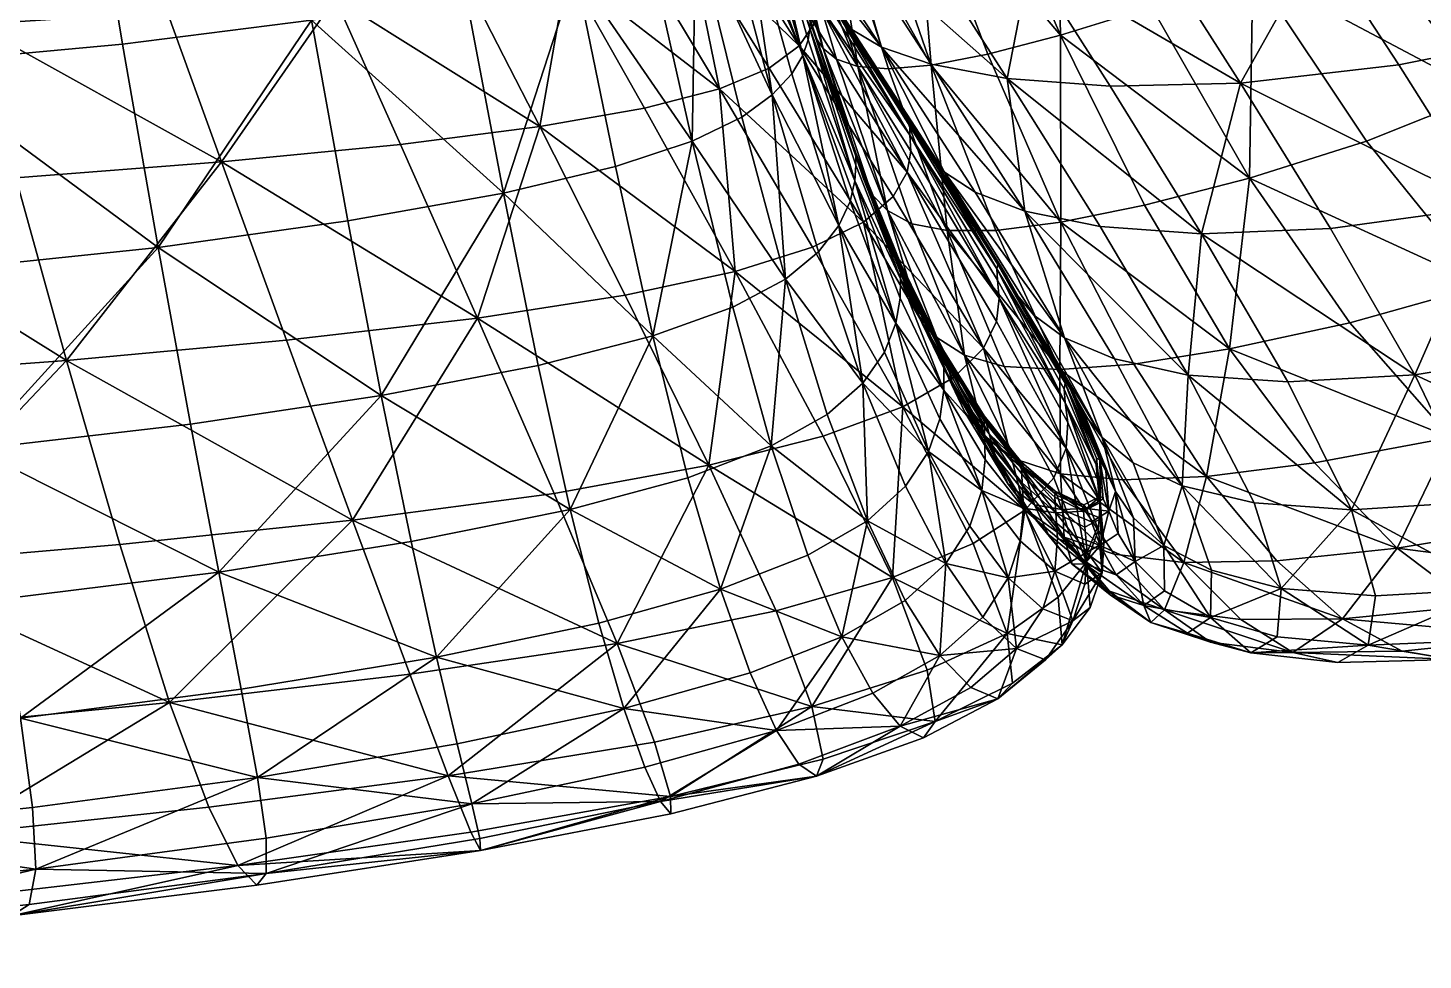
# Model space of a CAD drawing. Header units: millimetres. Extents: x -7995 to 5903, y -544 to 668.
# Drawn here: x 1550.1 to 1864.8, y -532.1 to -321.9 of the extents above; entities that cross this region are included whole.
import ezdxf

# ---------------------------------------------------------------- set-up
doc = ezdxf.new("R2010")
doc.units = ezdxf.units.MM
doc.layers.get('0').update_dxf_attribs({"true_color": 0x57e1c6})

msp = doc.modelspace()

# ---------------------------------------------------------------- meshes
at = {"color": 121, "true_color": 0xa6e5e5}
mesh = msp.add_polyface(dxfattribs=at)
corners = [(1750.13, -284.62, 447.14), (1764.29, -280.04, 459.11), (1745.91, -232.14, 461.85), (1724.26, -240.3, 442.75), (1739.11, -287.63, 437.66), (1753.84, -330.25, 427.01), (1766.61, -327.8, 437.16), (1737.29, -330.59, 411.34), (1744.23, -331.11, 418.78), (1730.82, -289.3, 429.66), (1741.4, -286.6, 22.27), (1752.86, -304.98, 29.23), (1735.66, -302, 33.33), (1757.89, -276.81, 17.11), (1764.64, -287.97, 20.72), (1734.63, -275.89, 18.72), (1776.18, -306.65, 28.09), (1752.23, -268.42, 16.82), (1754.22, -271.02, 16.16), (1730.58, -270.57, 17.45), (1728.43, -268.35, 17.42), (1771.01, -333.28, 40.74), (1753.87, -330.04, 44.14), (1749.44, -265.83, 19.69), (1749.43, -264.81, 21.67), (1777.31, -263.73, 27.13), (1752.31, -263.38, 23.83), (1750.51, -266.86, 18.04), (1778.89, -265.12, 21.9), (1727.41, -266.96, 17.56), (1725.44, -264.29, 19.17), (1728.73, -262.11, 20.89), (1751.34, -346.56, 81.25), (1750.11, -344.33, 84.52), (1729.8, -312.85, 72.62), (1730.89, -315.15, 69.19), (1749.39, -343.45, 85.79), (1729.13, -311.67, 73.74), (1749.08, -344.01, 84.94), (1728.77, -311.78, 72.54), (1749.07, -346.06, 81.89), (1728.61, -313.36, 69), (1756.89, -354.39, 70.02), (1753.18, -350.09, 76.07), (1732.49, -318.4, 63.5), (1735.96, -322.22, 56.66), (1742.64, -326.22, 49.83), (1775.02, -363.19, 59.43), (1749.26, -349.67, 76.52), (1728.55, -316.58, 63.11), (1748.41, -354.43, 69.67), (1732.52, -328.9, 403.57), (1743.99, -363.1, 387.95), (1729.5, -326.55, 396.07)]
mesh.append_faces([[corners[k] for k in face] for face in [(0, 1, 2), (3, 4, 0), (5, 6, 0), (0, 4, 5), (7, 8, 9), (5, 4, 9), (9, 8, 5), (10, 11, 12), (13, 14, 10), (10, 15, 13), (16, 11, 10), (10, 14, 16), (17, 18, 19), (19, 20, 17), (13, 15, 19), (19, 18, 13), (12, 11, 21), (21, 22, 12), (23, 24, 25), (25, 24, 26), (17, 27, 28), (28, 27, 23), (23, 27, 29), (17, 20, 29), (29, 27, 17), (26, 24, 30), (30, 31, 26), (30, 24, 23), (32, 33, 34), (34, 35, 32), (36, 37, 34), (34, 33, 36), (36, 38, 39), (39, 37, 36), (40, 41, 39), (39, 38, 40), (42, 43, 44), (44, 45, 42), (32, 35, 44), (44, 43, 32), (12, 22, 46), (46, 22, 47), (42, 45, 46), (40, 48, 49), (49, 41, 40), (49, 48, 50), (7, 51, 52), (52, 51, 53)]], dxfattribs={"vtx2": -1, "color": 121})
mesh = msp.add_polyface(dxfattribs=at)
corners = [(1872.22, -286.69, 528.49), (1891.56, -272.83, 546.25), (1860.21, -232.17, 543.03), (1925.13, -308.73, 541.65), (1822.08, -272.03, 26.01), (1817.82, -265.41, 25.78), (1858.32, -258.02, 38.74), (1863.13, -264.91, 38.25), (1841.41, -302.7, 37.43), (1829.46, -283.88, 29.51), (1871.05, -276.88, 41.33), (1883.45, -295.37, 49.27), (1907.88, -254.37, 55.86), (1916.41, -266.24, 58.39), (1929.32, -284.12, 66.22), (1815.22, -262.3, 27.67), (1783.21, -269.52, 18.6), (1805.67, -306.18, 30.6), (1793.99, -287.32, 22.89), (1859.37, -330.22, 50.93), (1823.6, -334.31, 43.47), (1879.6, -362.21, 69.84), (1843.97, -367.15, 61.46), (1814.85, -368.3, 57.4), (1794.2, -335.02, 40.29), (1862.98, -400.15, 84.55), (1811.83, -400.19, 78.03), (1791.96, -366.64, 56.95), (1778.89, -265.12, 21.9), (1812.83, -260.97, 30.52), (1849.93, -298.75, 508.4), (1878.84, -336.77, 499.02), (1903.93, -323.89, 521.5), (1826.45, -308.95, 487.59), (1852.04, -347.39, 475.99), (1878.35, -380, 456.74), (1908.85, -369.02, 481.46), (1822.43, -255.94, 510.28), (1801.84, -265.61, 492.09), (1842.35, -244.77, 527.73), (1781.99, -273.67, 474.56), (1803.55, -317.23, 467.7), (1821.14, -394.25, 413.77), (1848.26, -388.38, 433.58), (1825.7, -355.75, 454.17), (1802, -361.85, 435.33), (1783.02, -323.53, 450.35), (1901.67, -321.82, 63.36)]
mesh.append_faces([[corners[k] for k in face] for face in [(0, 1, 2), (3, 1, 0), (4, 5, 6), (6, 7, 4), (8, 9, 10), (10, 11, 8), (4, 7, 10), (10, 9, 4), (12, 13, 10), (10, 7, 12), (14, 11, 10), (15, 5, 16), (16, 5, 4), (8, 17, 18), (18, 9, 8), (4, 9, 18), (8, 19, 20), (20, 17, 8), (21, 22, 20), (20, 19, 21), (23, 24, 20), (20, 22, 23), (23, 22, 25), (25, 22, 21), (26, 27, 23), (28, 29, 15), (0, 30, 31), (31, 32, 0), (33, 34, 31), (31, 30, 33), (35, 36, 31), (31, 34, 35), (33, 30, 37), (37, 38, 33), (0, 39, 37), (37, 30, 0), (33, 38, 40), (40, 41, 33), (42, 43, 44), (44, 45, 42), (35, 34, 44), (44, 43, 35), (33, 41, 44), (44, 34, 33), (46, 45, 44), (44, 41, 46), (8, 11, 47), (47, 19, 8), (21, 19, 47)]], dxfattribs={"vtx2": -1, "color": 121})
mesh = msp.add_polyface(dxfattribs=at)
corners = [(1699.22, -301.81, 31.12), (1688.12, -305.66, 25.9), (1677.01, -286.79, 20.34), (1688.01, -283.48, 25.21), (1671.75, -309.05, 22.1), (1660.95, -289.55, 16.99), (1655.25, -278.7, 14.42), (1619.41, -315.16, 17.14), (1610.27, -294.38, 13.13), (1638.98, -292.01, 14.73), (1649.16, -312.16, 19.31), (1605.35, -282.78, 11.11), (1633.54, -280.77, 12.44), (1639.76, -264.5, 454.42), (1605.28, -269.45, 461.47), (1614.07, -320.13, 454.11), (1648.9, -314.44, 447.21), (1657.4, -359.12, 433.64), (1622.3, -365.41, 440.14), (1672.4, -430.52, 387.39), (1665.24, -398, 413.71), (1629.83, -404.79, 419.52), (1579.49, -371.39, 446.11), (1673.63, -309.18, 440.75), (1682.67, -353.12, 427.66), (1699.96, -347.42, 421.87), (1690.26, -304.36, 434.45), (1679.97, -256.22, 441.23), (1691.1, -391.35, 408.45), (1700.78, -300.01, 428), (1665.55, -344.15, 26.81), (1634.12, -348.15, 23.63), (1689.17, -340.01, 30.53), (1709.61, -376.85, 43.24), (1684.84, -382.2, 38.49), (1651.54, -387.37, 34.19), (1706.08, -335.65, 35.1), (1703.71, -420.54, 55.64), (1668.81, -426.89, 50.41), (1593.8, -352.09, 20.7), (1608.47, -392.34, 30.16), (1623.36, -432.91, 45.48)]
mesh.append_faces([[corners[k] for k in face] for face in [(0, 1, 2), (2, 3, 0), (4, 5, 2), (2, 1, 4), (2, 5, 6), (7, 8, 9), (9, 10, 7), (11, 12, 9), (9, 8, 11), (6, 5, 9), (9, 12, 6), (4, 10, 9), (9, 5, 4), (13, 14, 15), (15, 16, 13), (17, 16, 15), (15, 18, 17), (19, 20, 21), (17, 18, 21), (21, 20, 17), (21, 18, 22), (13, 16, 23), (17, 24, 23), (23, 16, 17), (25, 26, 23), (23, 24, 25), (23, 26, 27), (28, 20, 19), (25, 24, 28), (17, 20, 28), (28, 24, 17), (27, 26, 29), (7, 10, 30), (30, 31, 7), (4, 32, 30), (30, 10, 4), (33, 34, 30), (30, 32, 33), (35, 31, 30), (30, 34, 35), (4, 1, 36), (36, 32, 4), (35, 34, 37), (37, 38, 35), (7, 31, 39), (35, 40, 39), (39, 31, 35), (41, 40, 35)]], dxfattribs={"vtx2": -1, "color": 121})
mesh = msp.add_polyface(dxfattribs=at)
corners = [(1821.14, -394.25, 413.77), (1802, -361.85, 435.33), (1783.11, -365.72, 421.22), (1783.02, -323.53, 450.35), (1766.61, -327.8, 437.16), (1753.84, -330.25, 427.01), (1768.45, -367.56, 410.63), (1782.88, -398.95, 388.34), (1764.29, -280.04, 459.11), (1750.13, -284.62, 447.14), (1757.43, -367.6, 402.37), (1783.21, -269.52, 18.6), (1781.01, -266.63, 19.84), (1815.22, -262.3, 27.67), (1822.08, -272.03, 26.01), (1787.02, -275.76, 19.25), (1757.89, -276.81, 17.11), (1754.22, -271.02, 16.16), (1752.23, -268.42, 16.82), (1776.18, -306.65, 28.09), (1764.64, -287.97, 20.72), (1793.99, -287.32, 22.89), (1805.67, -306.18, 30.6), (1823.6, -334.31, 43.47), (1794.2, -335.02, 40.29), (1775.02, -363.19, 59.43), (1791.96, -366.64, 56.95), (1811.83, -400.19, 78.03), (1771.01, -333.28, 40.74), (1752.86, -304.98, 29.23), (1814.85, -368.3, 57.4), (1753.87, -330.04, 44.14), (1810.99, -260.6, 33.82), (1777.45, -264.36, 24.43), (1777.31, -263.73, 27.13), (1749.44, -265.83, 19.69), (1752.31, -263.38, 23.83), (1779.08, -262.62, 29.65), (1778.89, -265.12, 21.9), (1803.55, -317.23, 467.7), (1781.99, -273.67, 474.56), (1769.66, -375.79, 100.3), (1768.91, -375.21, 101.65), (1749.39, -343.45, 85.79), (1751.34, -346.56, 81.25), (1771.01, -378, 97.29), (1768.66, -376.22, 101.17), (1768.8, -378.77, 98.68), (1749.07, -346.06, 81.89), (1756.89, -354.39, 70.02), (1763.75, -358.93, 64.13), (1783.97, -391.82, 82.97), (1776.99, -386.69, 87.72), (1773.06, -381.86, 92.8), (1769.23, -382.84, 94)]
mesh.append_faces([[corners[k] for k in face] for face in [(0, 1, 2), (3, 4, 2), (2, 1, 3), (5, 6, 2), (2, 4, 5), (2, 6, 7), (3, 8, 9), (9, 4, 3), (7, 6, 10), (11, 12, 13), (14, 15, 11), (16, 17, 11), (11, 15, 16), (18, 12, 11), (11, 17, 18), (19, 20, 21), (21, 22, 19), (16, 15, 21), (21, 20, 16), (21, 15, 14), (19, 22, 23), (23, 24, 19), (25, 26, 27), (19, 24, 28), (28, 29, 19), (30, 26, 28), (28, 24, 30), (25, 31, 28), (28, 26, 25), (32, 33, 34), (34, 33, 35), (36, 37, 34), (13, 12, 38), (38, 12, 18), (35, 33, 38), (38, 33, 32), (3, 39, 40), (40, 8, 3), (41, 42, 43), (44, 45, 41), (46, 47, 48), (43, 42, 46), (49, 50, 51), (51, 52, 49), (51, 50, 25), (53, 45, 44), (49, 52, 53), (48, 47, 54)]], dxfattribs={"vtx2": -1, "color": 121})
mesh = msp.add_polyface(dxfattribs=at)
corners = [(1563.02, -274.18, 467.85), (1571.47, -325.54, 460.41), (1614.07, -320.13, 454.11), (1605.28, -269.45, 461.47), (1579.49, -371.39, 446.11), (1622.3, -365.41, 440.14), (1465.09, -279.94, 474.43), (1472.2, -332.72, 466.93), (1523.41, -329.97, 465.03), (1515.46, -277.92, 472.52), (1479.16, -380.01, 452.31), (1531.07, -376.45, 450.51), (1538.06, -416.89, 428.89), (1586.8, -411.25, 424.91), (1485.52, -421.22, 430.49), (1629.83, -404.79, 419.52), (1568.15, -279.37, 9.62), (1569.86, -284.96, 10.02), (1529.03, -286.98, 9.19), (1619.41, -315.16, 17.14), (1581.56, -318.25, 15.19), (1573.96, -296.9, 11.76), (1610.27, -294.38, 13.13), (1537.98, -321.09, 13.53), (1532.16, -299.22, 10.65), (1605.35, -282.78, 11.11), (1486.99, -301.01, 9.85), (1491.02, -323.36, 12.24), (1443.04, -324.74, 11.39), (1439.25, -289.17, 8.42), (1484.84, -288.5, 8.65), (1483.96, -282.63, 8.45), (1497.53, -358.73, 16), (1547.36, -355.72, 18.11), (1558.82, -396.9, 26.56), (1505.74, -400.81, 23.53), (1452.43, -403.85, 21.25), (1447.07, -360.87, 14.48), (1593.8, -352.09, 20.7), (1608.47, -392.34, 30.16), (1623.36, -432.91, 45.48), (1514.89, -443.25, 37.22)]
mesh.append_faces([[corners[k] for k in face] for face in [(0, 1, 2), (2, 3, 0), (4, 5, 2), (2, 1, 4), (6, 7, 8), (8, 9, 6), (10, 11, 8), (8, 7, 10), (4, 1, 8), (8, 11, 4), (0, 9, 8), (8, 1, 0), (4, 11, 12), (12, 13, 4), (10, 14, 12), (12, 11, 10), (4, 13, 15), (16, 17, 18), (19, 20, 21), (21, 22, 19), (23, 24, 21), (21, 20, 23), (18, 17, 21), (21, 24, 18), (25, 22, 21), (21, 17, 25), (26, 27, 28), (29, 30, 26), (18, 24, 26), (26, 30, 18), (23, 27, 26), (26, 24, 23), (18, 30, 31), (31, 30, 29), (28, 27, 32), (23, 33, 32), (32, 27, 23), (34, 35, 32), (32, 33, 34), (36, 37, 32), (32, 35, 36), (38, 20, 19), (34, 33, 38), (38, 39, 34), (23, 20, 38), (38, 33, 23), (34, 39, 40), (41, 35, 34)]], dxfattribs={"vtx2": -1, "color": 121})
mesh = msp.add_polyface(dxfattribs=at)
corners = [(1730.82, -289.3, 429.66), (1724.85, -289.84, 422.15), (1737.29, -330.59, 411.34), (1735.66, -302, 33.33), (1724.25, -283.99, 26.78), (1741.4, -286.6, 22.27), (1717.99, -336.98, 409.64), (1707.17, -296.13, 421.1), (1700.78, -300.01, 428), (1713.33, -288.52, 60.59), (1730.89, -315.15, 69.19), (1729.8, -312.85, 72.62), (1712.38, -286.19, 64.06), (1711.77, -284.8, 65.04), (1729.13, -311.67, 73.74), (1711.11, -285.83, 59.7), (1711.38, -284.59, 63.57), (1728.77, -311.78, 72.54), (1728.61, -313.36, 69), (1726.53, -320.02, 379.98), (1726.62, -320.49, 381.08), (1716.08, -285.4, 390.27), (1716.05, -285.08, 389.11), (1726.98, -321.84, 384.22), (1716.3, -286.18, 393.62), (1726.46, -322.02, 383.95), (1726.54, -320.51, 380.94), (1716.04, -285.3, 390.15), (1715.86, -286.15, 393.4), (1714.74, -291.56, 54.57), (1732.49, -318.4, 63.5), (1717.99, -295.01, 47.21), (1742.64, -326.22, 49.83), (1724.5, -298.58, 39.73), (1713.19, -280.9, 33.51), (1706.79, -277.6, 41.26), (1703.65, -274.36, 48.79), (1699.22, -301.81, 31.12), (1688.01, -283.48, 25.21), (1694.8, -279.4, 32.06), (1705.98, -297.32, 38.15), (1709.5, -292.77, 45.95), (1724.08, -325.9, 48.07), (1728.55, -316.58, 63.11), (1710.84, -288.75, 53.48), (1727.43, -320.93, 55.81), (1715.33, -287.71, 398.86), (1714, -289.93, 405.79), (1724.94, -328.08, 395.47), (1711.43, -292.75, 413.45), (1720.8, -289.49, 414.1), (1718.28, -288.54, 406.22), (1729.5, -326.55, 396.07), (1727.8, -324.03, 389.42), (1716.91, -287.34, 399.16)]
mesh.append_faces([[corners[k] for k in face] for face in [(0, 1, 2), (3, 4, 5), (6, 7, 8), (9, 10, 11), (11, 12, 9), (13, 12, 11), (11, 14, 13), (15, 16, 17), (17, 18, 15), (13, 14, 17), (17, 16, 13), (19, 20, 21), (21, 22, 19), (23, 24, 21), (21, 20, 23), (25, 26, 27), (27, 28, 25), (19, 22, 27), (27, 26, 19), (9, 29, 30), (30, 10, 9), (30, 29, 31), (32, 33, 3), (31, 33, 32), (3, 33, 34), (34, 4, 3), (31, 35, 34), (34, 33, 31), (36, 29, 9), (31, 29, 36), (37, 38, 39), (39, 40, 37), (41, 40, 39), (37, 40, 42), (42, 40, 41), (15, 18, 43), (43, 44, 15), (41, 44, 43), (43, 45, 41), (46, 47, 48), (25, 28, 46), (49, 7, 6), (48, 47, 49), (50, 51, 52), (2, 1, 50), (23, 53, 54), (54, 24, 23), (52, 51, 54)]], dxfattribs={"vtx2": -1, "color": 121})
mesh = msp.add_polyface(dxfattribs=at)
corners = [(1691.1, -391.35, 408.45), (1709.12, -384.87, 403.42), (1699.96, -347.42, 421.87), (1717.99, -336.98, 409.64), (1711.12, -342.04, 415.97), (1720.99, -378.55, 398.31), (1728.41, -372.42, 392.8), (1700.78, -300.01, 428), (1690.26, -304.36, 434.45), (1699.22, -301.81, 31.12), (1717.35, -330.97, 40.85), (1706.08, -335.65, 35.1), (1688.12, -305.66, 25.9), (1738.58, -365.69, 54.9), (1727.11, -371.34, 48.65), (1709.61, -376.85, 43.24), (1689.17, -340.01, 30.53), (1726.98, -321.84, 384.22), (1726.62, -320.49, 381.08), (1737.01, -350.67, 367.54), (1737.5, -352.57, 370.39), (1726.53, -320.02, 379.98), (1736.86, -350.05, 366.52), (1726.54, -320.51, 380.94), (1736.86, -350.77, 367.34), (1726.46, -322.02, 383.95), (1736.85, -352.87, 370), (1717.99, -295.01, 47.21), (1735.96, -322.22, 56.66), (1732.49, -318.4, 63.5), (1742.64, -326.22, 49.83), (1724.08, -325.9, 48.07), (1709.5, -292.77, 45.95), (1727.43, -320.93, 55.81), (1748.41, -354.43, 69.67), (1728.55, -316.58, 63.11), (1733.06, -366.47, 386.56), (1738.43, -402, 370.39), (1724.94, -328.08, 395.47), (1722.41, -332.27, 402.58), (1735.59, -361.03, 380.26), (1726.1, -324.6, 389.03), (1736.64, -356.39, 374.52), (1715.33, -287.71, 398.86), (1711.43, -292.75, 413.45), (1729.5, -326.55, 396.07), (1732.52, -328.9, 403.57), (1720.8, -289.49, 414.1), (1737.29, -330.59, 411.34), (1716.91, -287.34, 399.16), (1727.8, -324.03, 389.42), (1738.5, -355.71, 375.06)]
mesh.append_faces([[corners[k] for k in face] for face in [(0, 1, 2), (3, 4, 5), (5, 6, 3), (2, 1, 5), (5, 4, 2), (2, 4, 7), (7, 8, 2), (7, 4, 3), (9, 10, 11), (11, 12, 9), (13, 14, 11), (11, 10, 13), (15, 16, 11), (11, 14, 15), (17, 18, 19), (19, 20, 17), (21, 22, 19), (19, 18, 21), (21, 23, 24), (24, 22, 21), (25, 26, 24), (24, 23, 25), (27, 28, 29), (30, 28, 27), (31, 10, 9), (32, 33, 31), (31, 33, 34), (13, 10, 31), (34, 33, 35), (36, 6, 37), (38, 39, 36), (36, 40, 38), (3, 6, 36), (36, 39, 3), (25, 41, 42), (42, 26, 25), (38, 40, 42), (42, 41, 38), (38, 41, 43), (43, 41, 25), (3, 39, 44), (44, 39, 38), (45, 46, 47), (47, 46, 48), (49, 50, 45), (45, 50, 51), (17, 20, 51), (51, 50, 17)]], dxfattribs={"vtx2": -1, "color": 121})
mesh = msp.add_polyface(dxfattribs=at)
corners = [(1757.43, -367.6, 402.37), (1749.47, -366.04, 395.21), (1761.35, -395.72, 373.52), (1753.84, -330.25, 427.01), (1744.23, -331.11, 418.78), (1768.45, -367.56, 410.63), (1737.29, -330.59, 411.34), (1747.46, -407.32, 67.23), (1727.11, -371.34, 48.65), (1738.58, -365.69, 54.9), (1749.39, -343.45, 85.79), (1750.11, -344.33, 84.52), (1769.66, -375.79, 100.3), (1751.34, -346.56, 81.25), (1749.07, -346.06, 81.89), (1749.08, -344.01, 84.94), (1768.66, -376.22, 101.17), (1747.75, -378.12, 351.73), (1747.15, -375.74, 349.27), (1756.91, -395.5, 325.87), (1746.93, -374.98, 348.35), (1746.92, -375.88, 349.01), (1756.62, -395.64, 325.61), (1737.5, -352.57, 370.39), (1737.01, -350.67, 367.54), (1736.86, -350.05, 366.52), (1746.96, -378.47, 351.24), (1736.86, -350.77, 367.34), (1736.85, -352.87, 370), (1753.18, -350.09, 76.07), (1773.06, -381.86, 92.8), (1756.89, -354.39, 70.02), (1775.02, -363.19, 59.43), (1763.75, -358.93, 64.13), (1742.64, -326.22, 49.83), (1748.41, -354.43, 69.67), (1745.26, -359.91, 62.18), (1724.08, -325.9, 48.07), (1749.26, -349.67, 76.52), (1769.23, -382.84, 94), (1768.63, -388.08, 87.82), (1765.69, -394.14, 80.84), (1745.91, -388.45, 359.9), (1735.59, -361.03, 380.26), (1733.06, -366.47, 386.56), (1736.64, -356.39, 374.52), (1746.87, -382.81, 355.06), (1748.91, -382.1, 355.73), (1738.5, -355.71, 375.06), (1751.18, -386.88, 360.93), (1740.5, -359.44, 381.08), (1729.5, -326.55, 396.07), (1743.99, -363.1, 387.95), (1755.14, -391.68, 366.97)]
mesh.append_faces([[corners[k] for k in face] for face in [(0, 1, 2), (3, 4, 0), (0, 5, 3), (6, 1, 0), (0, 4, 6), (7, 8, 9), (10, 11, 12), (12, 11, 13), (14, 15, 16), (16, 15, 10), (17, 18, 19), (19, 18, 20), (20, 21, 22), (17, 23, 24), (24, 18, 17), (20, 18, 24), (24, 25, 20), (26, 21, 27), (27, 28, 26), (20, 25, 27), (27, 21, 20), (13, 29, 30), (30, 29, 31), (32, 33, 34), (34, 33, 31), (35, 36, 37), (37, 36, 9), (35, 38, 39), (39, 40, 35), (39, 38, 14), (9, 36, 41), (35, 40, 41), (41, 36, 35), (42, 43, 44), (26, 28, 45), (45, 46, 26), (42, 46, 45), (45, 43, 42), (17, 47, 48), (48, 23, 17), (49, 50, 48), (48, 47, 49), (48, 50, 51), (2, 1, 52), (52, 1, 6), (51, 50, 52), (49, 53, 52), (52, 50, 49)]], dxfattribs={"vtx2": -1, "color": 121})
mesh = msp.add_polyface(dxfattribs=at)
corners = [(1738.43, -402, 370.39), (1730.43, -409.06, 374.89), (1739.46, -433.07, 345.61), (1748.05, -425.28, 342.25), (1717.8, -416.17, 379.03), (1709.12, -384.87, 403.42), (1691.1, -391.35, 408.45), (1698.97, -423.33, 383.09), (1728.41, -372.42, 392.8), (1720.99, -378.55, 398.31), (1747.46, -407.32, 67.23), (1759.07, -400.67, 73.75), (1774.98, -430.63, 97.89), (1745.13, -445.81, 85.43), (1729.47, -413.98, 61.22), (1709.61, -376.85, 43.24), (1727.11, -371.34, 48.65), (1738.58, -365.69, 54.9), (1703.71, -420.54, 55.64), (1684.84, -382.2, 38.49), (1756.91, -395.5, 325.87), (1757.62, -398.28, 327.85), (1747.75, -378.12, 351.73), (1746.93, -374.98, 348.35), (1756.63, -394.61, 325.12), (1765.8, -409.41, 298), (1766.95, -413.45, 299.97), (1746.96, -378.47, 351.24), (1756.71, -398.62, 327.35), (1756.62, -395.64, 325.61), (1746.92, -375.88, 349.01), (1765.92, -413.8, 299.57), (1765.69, -394.14, 80.84), (1746.87, -382.81, 355.06), (1756.73, -403.59, 330.35), (1745.91, -388.45, 359.9), (1755.85, -410.03, 334.15), (1765.25, -426.24, 304.3), (1753.24, -417.43, 338.28), (1743.34, -394.99, 365.2), (1733.06, -366.47, 386.56), (1743.99, -363.1, 387.95), (1755.14, -391.68, 366.97), (1761.35, -395.72, 373.52), (1765.91, -414.23, 340.35), (1751.18, -386.88, 360.93), (1761.47, -408.52, 335.29), (1758.93, -402.91, 331.06), (1748.91, -382.1, 355.73)]
mesh.append_faces([[corners[k] for k in face] for face in [(0, 1, 2), (2, 3, 0), (2, 1, 4), (4, 5, 6), (6, 7, 4), (0, 8, 9), (9, 1, 0), (4, 1, 9), (9, 5, 4), (10, 11, 12), (13, 14, 10), (15, 16, 10), (10, 14, 15), (17, 11, 10), (15, 14, 18), (18, 19, 15), (20, 21, 22), (23, 24, 20), (20, 24, 25), (26, 21, 20), (27, 28, 29), (29, 30, 27), (29, 28, 31), (25, 24, 29), (29, 24, 23), (32, 11, 17), (27, 33, 34), (34, 28, 27), (35, 36, 34), (34, 33, 35), (34, 36, 37), (31, 28, 34), (0, 3, 38), (38, 39, 0), (37, 36, 38), (35, 39, 38), (38, 36, 35), (0, 39, 40), (40, 39, 35), (41, 42, 43), (43, 42, 44), (45, 46, 44), (44, 42, 45), (22, 21, 47), (47, 48, 22), (47, 21, 26), (45, 48, 47), (47, 46, 45)]], dxfattribs={"vtx2": -1, "color": 121})
mesh = msp.add_polyface(dxfattribs=at)
corners = [(1783.02, -422.43, 352.18), (1797.12, -423.81, 359.98), (1782.88, -398.95, 388.34), (1799.58, -397.7, 399.11), (1783.11, -365.72, 421.22), (1811.83, -400.19, 78.03), (1795.19, -396.54, 79.44), (1775.02, -363.19, 59.43), (1786.22, -404.67, 117.84), (1793.27, -421.8, 143.45), (1791.88, -419.33, 145.49), (1784.8, -402.4, 120.45), (1793.95, -430.86, 172.75), (1792.66, -428.1, 174.12), (1792.02, -427.53, 174.92), (1791.18, -418.91, 146.61), (1784.06, -402.01, 121.77), (1783.33, -430.53, 237.03), (1782.29, -427.33, 236.92), (1788.87, -430.25, 205.03), (1781.82, -426.38, 236.97), (1788.32, -429.48, 205.45), (1788.25, -430.9, 205.55), (1781.77, -427.69, 237.1), (1782.01, -431.23, 237.26), (1792.23, -432.54, 174.13), (1791.92, -429.04, 174.98), (1784.12, -406.38, 119.68), (1783.86, -403.37, 121.59), (1791.04, -420.42, 146.6), (1791.34, -423.73, 145.23), (1792.44, -414.3, 110.2), (1776.99, -386.69, 87.72), (1783.97, -391.82, 82.97), (1799.45, -420, 106.7), (1773.06, -381.86, 92.8), (1788.4, -408.91, 114.17), (1788.9, -442.36, 133.22), (1781.51, -423.36, 104.4), (1784.31, -416.69, 110.56), (1791.99, -428.73, 142.3), (1784.72, -410.92, 115.83), (1791.62, -435.06, 138.17), (1795.45, -426.46, 140.7), (1796.04, -435.9, 171)]
mesh.append_faces([[corners[k] for k in face] for face in [(0, 1, 2), (2, 3, 4), (5, 6, 7), (8, 9, 10), (10, 11, 8), (12, 13, 10), (10, 9, 12), (14, 15, 10), (10, 13, 14), (16, 11, 10), (10, 15, 16), (17, 18, 19), (20, 21, 19), (19, 18, 20), (14, 13, 19), (19, 21, 14), (19, 13, 12), (22, 23, 24), (25, 26, 22), (14, 21, 22), (22, 26, 14), (20, 23, 22), (22, 21, 20), (27, 28, 29), (29, 30, 27), (16, 15, 29), (29, 28, 16), (14, 26, 29), (29, 15, 14), (25, 30, 29), (29, 26, 25), (31, 32, 33), (33, 34, 31), (7, 6, 33), (35, 36, 8), (31, 36, 35), (35, 32, 31), (37, 38, 39), (27, 30, 40), (40, 41, 27), (40, 30, 25), (39, 41, 40), (40, 42, 39), (8, 36, 43), (43, 9, 8), (43, 36, 31), (12, 9, 43), (43, 44, 12)]], dxfattribs={"vtx2": -1, "color": 121})
mesh = msp.add_polyface(dxfattribs=at)
corners = [(1891.74, -459.16, 274.82), (1876.3, -452.21, 314.43), (1846.67, -455.14, 300.35), (1860.07, -462.45, 261.33), (1858.95, -439.22, 351.81), (1831.82, -442.11, 337.26), (1810.84, -442.49, 326.9), (1835.41, -462.75, 252.06), (1823.71, -455.35, 290.47), (1840.34, -419.97, 385.43), (1815.97, -423.06, 370.65), (1881.69, -448.39, 145.89), (1876.82, -428.75, 112.7), (1911.81, -422.64, 123.18), (1913.34, -454.96, 194.84), (1879.34, -459.97, 182.67), (1852.45, -461.14, 174.83), (1854.09, -450, 138.88), (1848.65, -430.55, 106.62), (1871.55, -464.36, 221.63), (1904.63, -460.27, 234.49), (1845.61, -465.03, 213.03), (1825.94, -462.85, 207.77), (1831.89, -459.2, 170.42), (1832.78, -448.32, 135.4), (1826.73, -429.04, 104.12), (1816.83, -454.87, 168.57), (1862.98, -400.15, 84.55), (1898.33, -394.42, 93.98), (1834.29, -401.73, 79.48), (1814.85, -368.3, 57.4), (1879.6, -362.21, 69.84), (1811.83, -400.19, 78.03), (1821.14, -394.25, 413.77), (1871.02, -414.29, 405.52), (1848.26, -388.38, 433.58), (1893.08, -433.56, 371.7), (1931.03, -424.89, 395.5), (1878.35, -380, 456.74), (1905.1, -405.86, 429.28), (1913.5, -446.24, 333.8)]
mesh.append_faces([[corners[k] for k in face] for face in [(0, 1, 2), (2, 3, 0), (4, 5, 2), (2, 1, 4), (2, 5, 6), (7, 3, 2), (2, 8, 7), (4, 9, 10), (10, 5, 4), (11, 12, 13), (14, 15, 11), (16, 17, 11), (11, 15, 16), (18, 12, 11), (11, 17, 18), (0, 3, 19), (19, 20, 0), (7, 21, 19), (19, 3, 7), (16, 15, 19), (19, 21, 16), (14, 20, 19), (19, 15, 14), (16, 21, 22), (22, 23, 16), (22, 21, 7), (18, 17, 24), (24, 25, 18), (16, 23, 24), (24, 17, 16), (24, 23, 26), (13, 12, 27), (27, 28, 13), (18, 29, 27), (27, 12, 18), (27, 29, 30), (31, 28, 27), (18, 25, 32), (32, 29, 18), (33, 9, 34), (34, 35, 33), (4, 36, 34), (34, 9, 4), (34, 36, 37), (38, 35, 34), (34, 39, 38), (40, 1, 0), (4, 1, 40), (40, 36, 4)]], dxfattribs={"vtx2": -1, "color": 121})
mesh = msp.add_polyface(dxfattribs=at)
corners = [(1761.35, -395.72, 373.52), (1772.87, -419.16, 346.05), (1783.02, -422.43, 352.18), (1770.36, -398.22, 380.23), (1782.88, -398.95, 388.34), (1757.43, -367.6, 402.37), (1786.22, -404.67, 117.84), (1784.8, -402.4, 120.45), (1769.66, -375.79, 100.3), (1771.01, -378, 97.29), (1784.06, -402.01, 121.77), (1768.91, -375.21, 101.65), (1784.12, -406.38, 119.68), (1768.8, -378.77, 98.68), (1768.66, -376.22, 101.17), (1783.86, -403.37, 121.59), (1766.95, -413.45, 299.97), (1766.14, -410.39, 298.54), (1774.65, -420.85, 268.49), (1775.57, -424.06, 269.29), (1765.8, -409.41, 298), (1774.25, -419.85, 268.22), (1781.82, -426.38, 236.97), (1756.91, -395.5, 325.87), (1765.92, -413.8, 299.57), (1765.78, -410.54, 298.34), (1756.62, -395.64, 325.61), (1774.22, -421.06, 268.44), (1774.41, -424.51, 269.13), (1773.06, -381.86, 92.8), (1784.72, -410.92, 115.83), (1769.23, -382.84, 94), (1784.31, -416.69, 110.56), (1768.63, -388.08, 87.82), (1774.98, -430.63, 97.89), (1759.07, -400.67, 73.75), (1765.69, -394.14, 80.84), (1781.51, -423.36, 104.4), (1766.05, -419.23, 301.67), (1774.65, -430.21, 270.26), (1765.25, -426.24, 304.3), (1756.73, -403.59, 330.35), (1765.91, -414.23, 340.35), (1761.47, -408.52, 335.29), (1771.22, -424.78, 305.43), (1783.86, -436.76, 314.12), (1768.4, -418.56, 302.28), (1758.93, -402.91, 331.06), (1777.17, -429.46, 270.63)]
mesh.append_faces([[corners[k] for k in face] for face in [(0, 1, 2), (2, 3, 0), (4, 3, 2), (0, 3, 5), (5, 3, 4), (6, 7, 8), (8, 9, 6), (10, 11, 8), (8, 7, 10), (12, 13, 14), (14, 15, 12), (10, 15, 14), (14, 11, 10), (16, 17, 18), (18, 19, 16), (20, 21, 18), (18, 17, 20), (18, 21, 22), (20, 17, 23), (23, 17, 16), (24, 25, 26), (26, 25, 20), (22, 21, 27), (20, 25, 27), (27, 21, 20), (24, 28, 27), (27, 25, 24), (6, 9, 29), (12, 30, 31), (31, 13, 12), (32, 33, 31), (31, 30, 32), (34, 35, 36), (36, 37, 34), (32, 37, 36), (36, 33, 32), (24, 38, 39), (39, 28, 24), (40, 38, 41), (41, 38, 24), (42, 1, 0), (42, 43, 44), (45, 1, 42), (16, 46, 47), (44, 43, 47), (47, 46, 44), (16, 19, 48), (48, 46, 16)]], dxfattribs={"vtx2": -1, "color": 121})
mesh = msp.add_polyface(dxfattribs=at)
corners = [(1810.84, -442.49, 326.9), (1823.71, -455.35, 290.47), (1846.67, -455.14, 300.35), (1821.14, -394.25, 413.77), (1799.58, -397.7, 399.11), (1815.97, -423.06, 370.65), (1840.34, -419.97, 385.43), (1782.88, -398.95, 388.34), (1797.12, -423.81, 359.98), (1831.82, -442.11, 337.26), (1783.02, -422.43, 352.18), (1795.14, -440.62, 319.57), (1803.44, -455.97, 242.22), (1816.84, -460.45, 246.02), (1806.5, -453.17, 283.73), (1794.11, -448.9, 279.06), (1835.41, -462.75, 252.06), (1811.65, -458.38, 204.92), (1825.94, -462.85, 207.77), (1816.83, -454.87, 168.57), (1831.89, -459.2, 170.42), (1810.51, -425.19, 104.42), (1826.73, -429.04, 104.12), (1832.78, -448.32, 135.4), (1817.09, -444.22, 134.6), (1783.11, -365.72, 421.22), (1795.19, -396.54, 79.44), (1811.83, -400.19, 78.03), (1814.85, -368.3, 57.4), (1834.29, -401.73, 79.48), (1799.45, -420, 106.7), (1783.97, -391.82, 82.97), (1794.26, -449.74, 239.68), (1801.85, -452.17, 203.54), (1799.89, -442.24, 169.37), (1806.5, -448.89, 168.39), (1795.6, -445.25, 203.26), (1791.98, -438.62, 203.68), (1796.04, -435.9, 171), (1792.44, -414.3, 110.2), (1799.46, -432.36, 137.89), (1795.45, -426.46, 140.7), (1806.33, -438.6, 135.64)]
mesh.append_faces([[corners[k] for k in face] for face in [(0, 1, 2), (3, 4, 5), (5, 6, 3), (7, 8, 5), (5, 4, 7), (0, 9, 5), (5, 8, 0), (0, 8, 10), (10, 11, 0), (12, 13, 14), (14, 15, 12), (16, 1, 14), (14, 13, 16), (0, 11, 14), (14, 1, 0), (12, 17, 18), (18, 13, 12), (19, 20, 18), (18, 17, 19), (16, 13, 18), (21, 22, 23), (23, 24, 21), (19, 24, 23), (25, 4, 3), (21, 26, 27), (27, 22, 21), (28, 29, 27), (21, 30, 31), (31, 26, 21), (12, 32, 33), (33, 17, 12), (34, 35, 33), (33, 36, 34), (19, 17, 33), (33, 35, 19), (34, 36, 37), (37, 38, 34), (39, 40, 41), (34, 38, 41), (41, 40, 34), (21, 24, 42), (42, 30, 21), (19, 35, 42), (42, 24, 19), (34, 40, 42), (42, 35, 34), (39, 30, 42), (42, 40, 39)]], dxfattribs={"vtx2": -1, "color": 121})
mesh = msp.add_polyface(dxfattribs=at)
corners = [(1672.4, -430.52, 387.39), (1636.54, -437.76, 392.24), (1642.3, -463.8, 358.25), (1678.89, -456.16, 354.67), (1593.15, -444.63, 396.75), (1598.25, -471.06, 361.6), (1601.89, -490.94, 321.03), (1646.93, -483.36, 319.06), (1684.55, -475.38, 316.94), (1603.87, -512.62, 229.89), (1603.84, -504.66, 276.6), (1551.92, -511.63, 276.71), (1692.83, -496.4, 232.05), (1689.25, -488.63, 275.6), (1650.25, -496.87, 276.13), (1652.07, -504.75, 230.95), (1629.83, -404.79, 419.52), (1586.8, -411.25, 424.91), (1683.06, -460.73, 73.88), (1691.43, -482.96, 106.2), (1644.93, -490.58, 101.19), (1636.25, -467.68, 68.52), (1695.08, -495.21, 144.94), (1650.04, -503.28, 140.88), (1597.46, -510.78, 137.14), (1590.92, -497.63, 96.6), (1582.07, -474.07, 63.64), (1652.21, -507.45, 185), (1695.16, -499.14, 187.69), (1601.76, -515.22, 182.49), (1706.32, -448.5, 351.55), (1698.97, -423.33, 383.09), (1691.1, -391.35, 408.45), (1668.81, -426.89, 50.41), (1703.71, -420.54, 55.64), (1623.36, -432.91, 45.48), (1570.88, -438.42, 41.01), (1558.82, -396.9, 26.56), (1651.54, -387.37, 34.19)]
mesh.append_faces([[corners[k] for k in face] for face in [(0, 1, 2), (2, 3, 0), (4, 5, 2), (2, 1, 4), (6, 7, 2), (2, 5, 6), (8, 3, 2), (2, 7, 8), (9, 10, 11), (11, 10, 6), (12, 13, 14), (14, 15, 12), (8, 7, 14), (14, 13, 8), (6, 10, 14), (14, 7, 6), (9, 15, 14), (14, 10, 9), (16, 1, 0), (4, 1, 16), (16, 17, 4), (18, 19, 20), (20, 21, 18), (22, 23, 20), (20, 19, 22), (24, 25, 20), (20, 23, 24), (26, 21, 20), (20, 25, 26), (12, 15, 27), (27, 28, 12), (9, 29, 27), (27, 15, 9), (24, 23, 27), (27, 29, 24), (22, 28, 27), (27, 23, 22), (0, 3, 30), (30, 31, 0), (30, 3, 8), (0, 31, 32), (18, 33, 34), (18, 21, 35), (35, 33, 18), (26, 36, 35), (35, 21, 26), (35, 36, 37), (38, 33, 35)]], dxfattribs={"vtx2": -1, "color": 121})
mesh = msp.add_polyface(dxfattribs=at)
corners = [(1490.8, -455.75, 401.35), (1494.55, -483, 364.79), (1548.44, -477.58, 364.01), (1543.98, -450.76, 400.08), (1496.5, -503.41, 322.5), (1551.17, -497.74, 322.34), (1601.89, -490.94, 321.03), (1598.25, -471.06, 361.6), (1593.15, -444.63, 396.75), (1493.92, -525.43, 227.47), (1550.43, -519.63, 228.77), (1551.92, -511.63, 276.71), (1496.38, -517.41, 276.16), (1603.87, -512.62, 229.89), (1538.06, -416.89, 428.89), (1485.52, -421.22, 430.49), (1586.8, -411.25, 424.91), (1488.87, -527.89, 178.09), (1546.45, -522.15, 180.17), (1482.02, -523.06, 131.06), (1540.43, -517.46, 133.82), (1597.46, -510.78, 137.14), (1601.76, -515.22, 182.49), (1466.22, -484.47, 56.13), (1524.18, -479.72, 59.45), (1532.85, -503.89, 92.62), (1474.21, -509.17, 89.4), (1582.07, -474.07, 63.64), (1590.92, -497.63, 96.6), (1458.89, -447.21, 34.27), (1514.89, -443.25, 37.22), (1452.43, -403.85, 21.25), (1505.74, -400.81, 23.53), (1558.82, -396.9, 26.56), (1570.88, -438.42, 41.01), (1439.1, -521.63, 274.68), (1438.29, -486.96, 363.23), (1431.09, -423.76, 428.73), (1431.64, -532.15, 176.27)]
mesh.append_faces([[corners[k] for k in face] for face in [(0, 1, 2), (2, 3, 0), (4, 5, 2), (2, 1, 4), (6, 7, 2), (2, 5, 6), (8, 3, 2), (2, 7, 8), (9, 10, 11), (11, 12, 9), (11, 10, 13), (6, 5, 11), (4, 12, 11), (11, 5, 4), (0, 3, 14), (14, 15, 0), (8, 16, 14), (14, 3, 8), (9, 17, 18), (18, 10, 9), (19, 20, 18), (18, 17, 19), (21, 22, 18), (18, 20, 21), (13, 10, 18), (18, 22, 13), (23, 24, 25), (25, 26, 23), (27, 28, 25), (25, 24, 27), (21, 20, 25), (25, 28, 21), (19, 26, 25), (25, 20, 19), (23, 29, 30), (30, 24, 23), (31, 32, 30), (30, 29, 31), (33, 34, 30), (27, 24, 30), (30, 34, 27), (9, 12, 35), (35, 12, 4), (36, 1, 0), (4, 1, 36), (0, 15, 37), (38, 17, 9), (19, 17, 38)]], dxfattribs={"vtx2": -1, "color": 121})
mesh = msp.add_polyface(dxfattribs=at)
corners = [(1746.89, -479.36, 234.57), (1752.14, -481.99, 193.39), (1768.9, -473.24, 196.17), (1754.74, -478.29, 153.49), (1692.83, -496.4, 232.05), (1695.16, -499.14, 187.69), (1728.02, -490.64, 190.53), (1724, -487.94, 233.3), (1695.08, -495.21, 144.94), (1729.5, -486.84, 149.17), (1683.06, -460.73, 73.88), (1718.86, -453.39, 79.53), (1726.95, -474.96, 111.44), (1691.43, -482.96, 106.2), (1745.13, -445.81, 85.43), (1752.98, -466.73, 116.84), (1770.99, -458.45, 122.33), (1684.55, -475.38, 316.94), (1713.03, -467.34, 315.16), (1706.32, -448.5, 351.55), (1733.71, -459.24, 313.51), (1726.03, -440.81, 348.62), (1717.8, -416.17, 379.03), (1698.97, -423.33, 383.09), (1718.96, -480.33, 275.3), (1689.25, -488.63, 275.6), (1740.7, -471.94, 275.06), (1757.13, -442.72, 309.7), (1747.96, -451.04, 311.77), (1755.78, -463.42, 274.7), (1762.81, -470.67, 235.73), (1739.46, -433.07, 345.61), (1748.05, -425.28, 342.25), (1747.46, -407.32, 67.23), (1763.34, -438.17, 91.56), (1703.71, -420.54, 55.64), (1729.47, -413.98, 61.22), (1762.58, -434.27, 307.09), (1753.24, -417.43, 338.28)]
mesh.append_faces([[corners[k] for k in face] for face in [(0, 1, 2), (2, 1, 3), (4, 5, 6), (6, 7, 4), (8, 9, 6), (6, 5, 8), (3, 1, 6), (6, 9, 3), (0, 7, 6), (6, 1, 0), (10, 11, 12), (12, 13, 10), (14, 15, 12), (12, 11, 14), (3, 9, 12), (12, 15, 3), (8, 13, 12), (12, 9, 8), (16, 15, 14), (17, 18, 19), (20, 21, 19), (19, 18, 20), (22, 23, 19), (19, 21, 22), (4, 7, 24), (24, 25, 4), (0, 26, 24), (24, 7, 0), (20, 18, 24), (24, 26, 20), (17, 25, 24), (24, 18, 17), (27, 28, 29), (20, 26, 29), (29, 28, 20), (0, 30, 29), (29, 26, 0), (22, 21, 31), (20, 28, 31), (31, 21, 20), (27, 32, 31), (31, 28, 27), (33, 34, 14), (35, 11, 10), (14, 11, 35), (35, 36, 14), (27, 37, 38), (38, 32, 27)]], dxfattribs={"vtx2": -1, "color": 121})
mesh = msp.add_polyface(dxfattribs=at)
corners = [(1773.08, -461.85, 236.63), (1762.81, -470.67, 235.73), (1768.9, -473.24, 196.17), (1779.66, -464.43, 198.74), (1746.89, -479.36, 234.57), (1754.74, -478.29, 153.49), (1772.24, -469.65, 157.78), (1783.41, -461.06, 161.95), (1774.98, -430.63, 97.89), (1782.47, -450.27, 127.81), (1770.99, -458.45, 122.33), (1763.34, -438.17, 91.56), (1752.98, -466.73, 116.84), (1745.13, -445.81, 85.43), (1783.02, -422.43, 352.18), (1772.87, -419.16, 346.05), (1783.86, -436.76, 314.12), (1765.52, -454.76, 274.05), (1755.78, -463.42, 274.7), (1757.13, -442.72, 309.7), (1747.46, -407.32, 67.23), (1783.33, -430.53, 237.03), (1775.57, -424.06, 269.29), (1774.65, -420.85, 268.49), (1782.29, -427.33, 236.92), (1781.82, -426.38, 236.97), (1782.01, -431.23, 237.26), (1781.77, -427.69, 237.1), (1774.22, -421.06, 268.44), (1774.41, -424.51, 269.13), (1785.8, -455.64, 200.99), (1779.02, -452.91, 237.15), (1771.23, -445.94, 272.95), (1781.74, -444.44, 237.37), (1773.93, -437.55, 271.61), (1765.25, -426.24, 304.3), (1762.58, -434.27, 307.09), (1774.65, -430.21, 270.26), (1782.37, -437.01, 237.38), (1766.05, -419.23, 301.67), (1753.24, -417.43, 338.28), (1771.22, -424.78, 305.43), (1776.13, -431.16, 309.39), (1765.91, -414.23, 340.35), (1777.17, -429.46, 270.63), (1768.4, -418.56, 302.28), (1780.26, -436.06, 272.63), (1785.63, -442.87, 275.4)]
mesh.append_faces([[corners[k] for k in face] for face in [(0, 1, 2), (2, 3, 0), (2, 1, 4), (5, 6, 2), (7, 3, 2), (2, 6, 7), (8, 9, 10), (10, 11, 8), (7, 6, 10), (10, 9, 7), (5, 12, 10), (10, 6, 5), (13, 11, 10), (14, 15, 16), (0, 17, 18), (18, 1, 0), (18, 17, 19), (8, 11, 20), (21, 22, 23), (23, 24, 21), (25, 24, 23), (26, 27, 28), (28, 29, 26), (28, 27, 25), (0, 3, 30), (30, 31, 0), (0, 31, 32), (32, 17, 0), (33, 34, 32), (32, 31, 33), (35, 36, 32), (32, 34, 35), (19, 17, 32), (32, 36, 19), (26, 29, 37), (37, 38, 26), (35, 34, 37), (37, 39, 35), (33, 38, 37), (37, 34, 33), (40, 36, 35), (41, 42, 43), (43, 42, 16), (44, 22, 21), (41, 45, 44), (44, 46, 41), (41, 46, 47), (47, 42, 41)]], dxfattribs={"vtx2": -1, "color": 121})
mesh = msp.add_polyface(dxfattribs=at)
corners = [(1783.86, -436.76, 314.12), (1795.14, -440.62, 319.57), (1783.02, -422.43, 352.18), (1794.11, -448.9, 279.06), (1806.5, -453.17, 283.73), (1788.87, -430.25, 205.03), (1790.05, -433.28, 204.39), (1783.33, -430.53, 237.03), (1793.95, -430.86, 172.75), (1782.01, -431.23, 237.26), (1788.53, -434.47, 205.2), (1788.25, -430.9, 205.55), (1792.23, -432.54, 174.13), (1774.98, -430.63, 97.89), (1781.51, -423.36, 104.4), (1788.9, -442.36, 133.22), (1782.47, -450.27, 127.81), (1784.31, -416.69, 110.56), (1791.62, -435.06, 138.17), (1792.42, -444.76, 169.36), (1789.71, -452.62, 165.88), (1783.41, -461.06, 161.95), (1792.83, -437.92, 172.19), (1791.99, -428.73, 142.3), (1782.37, -437.01, 237.38), (1789.02, -440.13, 204.28), (1781.74, -444.44, 237.37), (1788.51, -447.36, 202.86), (1785.8, -455.64, 200.99), (1779.66, -464.43, 198.74), (1779.02, -452.91, 237.15), (1785.08, -436.01, 237.35), (1777.17, -429.46, 270.63), (1788.44, -442.75, 238.15), (1780.26, -436.06, 272.63), (1803.44, -455.97, 242.22), (1785.63, -442.87, 275.4), (1794.26, -449.74, 239.68), (1776.13, -431.16, 309.39), (1795.6, -445.25, 203.26), (1801.85, -452.17, 203.54), (1791.98, -438.62, 203.68), (1796.04, -435.9, 171)]
mesh.append_faces([[corners[k] for k in face] for face in [(0, 1, 2), (0, 3, 4), (4, 1, 0), (5, 6, 7), (8, 6, 5), (9, 10, 11), (11, 10, 12), (13, 14, 15), (15, 16, 13), (17, 18, 15), (19, 20, 15), (15, 18, 19), (21, 16, 15), (15, 20, 21), (12, 22, 23), (19, 18, 23), (23, 22, 19), (9, 24, 25), (25, 10, 9), (26, 27, 25), (25, 24, 26), (19, 22, 25), (25, 27, 19), (12, 10, 25), (25, 22, 12), (21, 20, 28), (28, 29, 21), (19, 27, 28), (28, 20, 19), (26, 30, 28), (28, 27, 26), (7, 31, 32), (33, 34, 32), (32, 31, 33), (35, 3, 36), (36, 37, 35), (0, 38, 36), (36, 3, 0), (33, 37, 36), (36, 34, 33), (33, 39, 40), (40, 37, 33), (7, 6, 41), (41, 31, 7), (8, 42, 41), (41, 6, 8), (33, 31, 41), (41, 39, 33)]], dxfattribs={"vtx2": -1, "color": 121})

doc.saveas('drawing.dxf')
